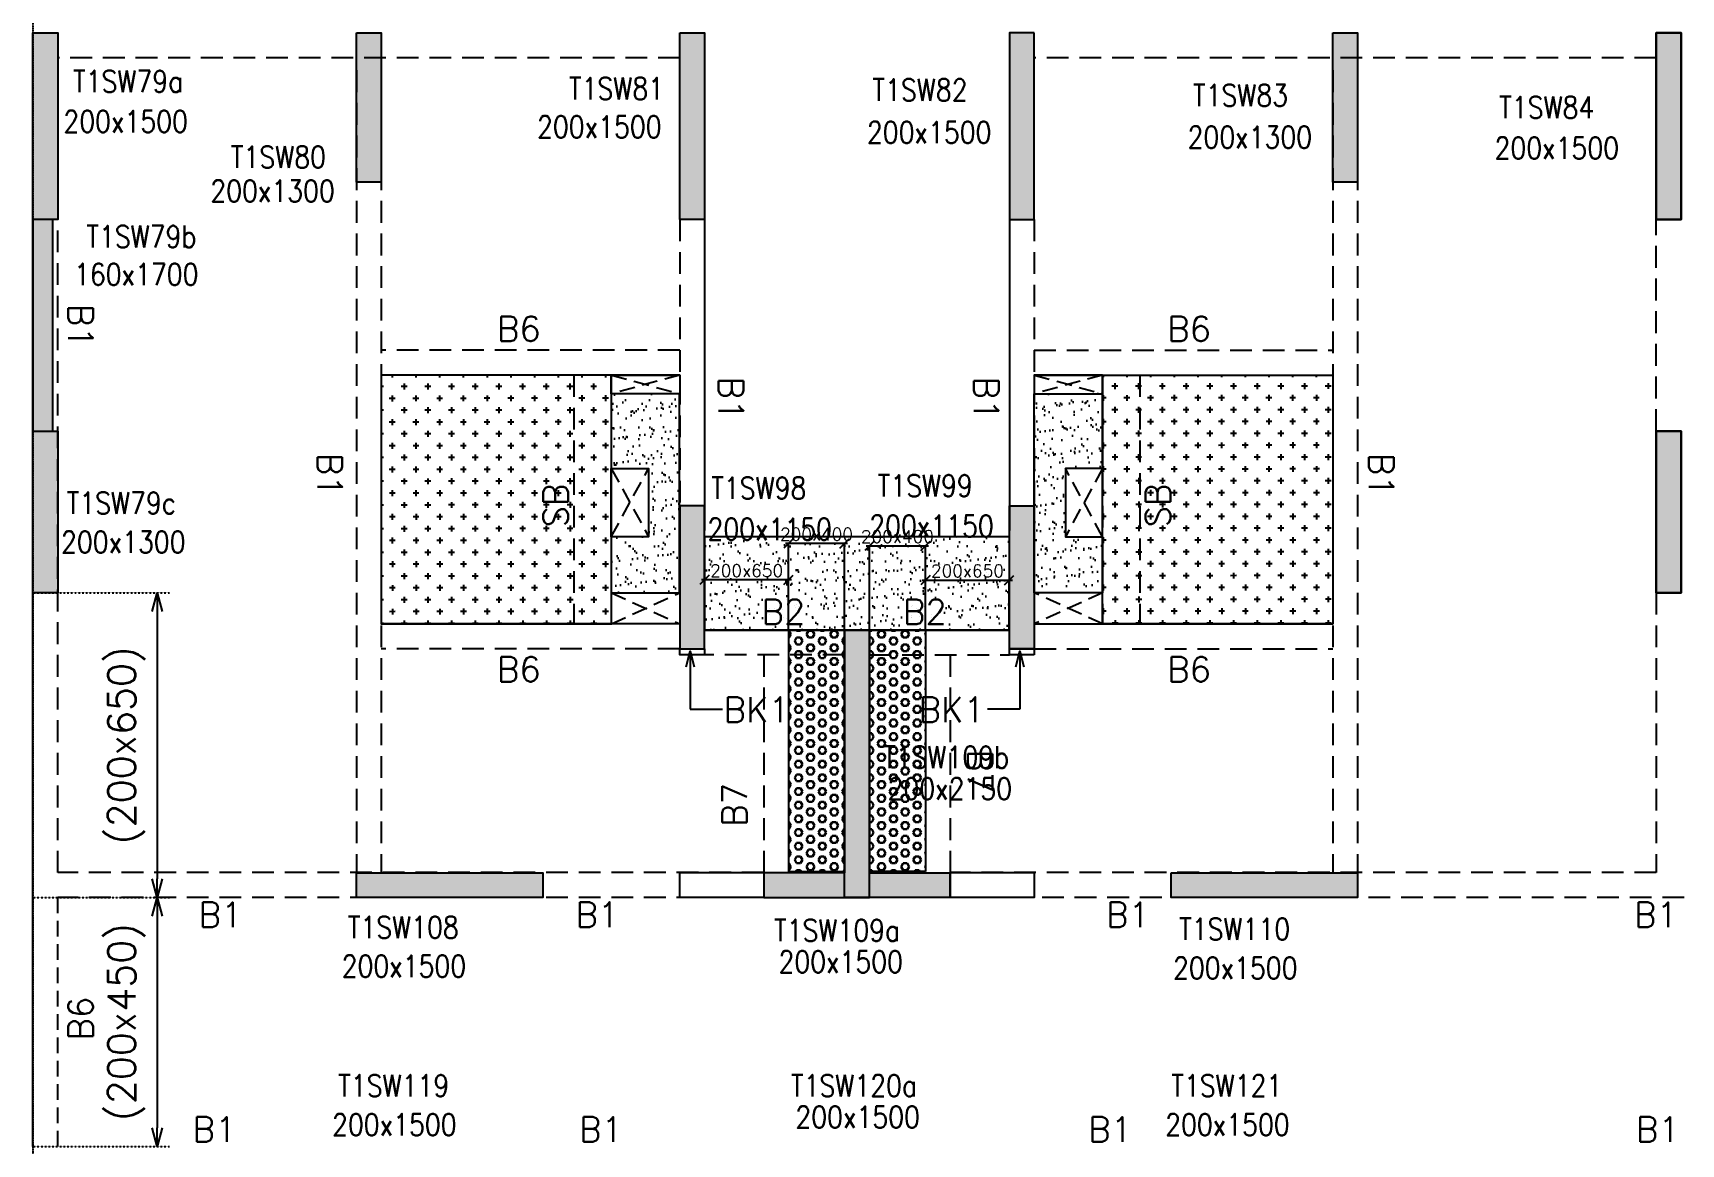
# Model space of a CAD drawing. Header units: millimetres. Extents: x 1078357 to 2594950, y -5122486 to -4636555.
# Drawn here: x 1514224 to 1527475, y -4662989 to -4654058 of the extents above; entities that cross this region are included whole.
import ezdxf

# ---------------------------------------------------------------- set-up
doc = ezdxf.new("R2010")
doc.units = ezdxf.units.MM
doc.header["$PDMODE"] = 35
for name, pattern in [('CONTINOUS', [0]), ('DOT', [0.25, 0, -0.25]), ('HIDDEN', [0.375, 0.25, -0.125]), ('New Retail block$0$CONTINOUS', [0])]:
    doc.linetypes.add(name, pattern=pattern)
doc.layers.get('0').update_dxf_attribs({"lineweight": 0})
doc.layers.get('Defpoints').update_dxf_attribs({"lineweight": 0})
for name, color, linetype, lineweight in [('A-_ANOTDIMA_D-', 6, 'Continuous', 13), ('COL. NO.', 30, 'Continuous', 25), ('COL. SIZE', 7, 'Continuous', 25), ('DIM', 9, 'Continuous', 25), ('HATCH', 8, 'Continuous', 30)]:
    doc.layers.add(name, color=color, linetype=linetype, lineweight=lineweight)
for name, color, linetype in [('B-200x325', 201, 'HIDDEN'), ('DROP SLAB', 8, 'Continuous'), ('EXPANSION JOINT', 10, 'HIDDEN'), ('NON STR. RCC WALL', 6, 'Continuous'), ('S-BEAM', 3, 'HIDDEN'), ('S-BEAM NO.', 6, 'Continuous'), ('S-COLUMN', 1, 'Continuous'), ('S-CUTOUT', 8, 'HIDDEN'), ('S-DIM', 2, 'Continuous'), ('S-SLAB-PROJECTION', 54, 'New Retail block$0$CONTINOUS'), ('SLAB FOLD', 8, 'Continuous')]:
    doc.layers.add(name, color=color, linetype=linetype)
doc.styles.add('Roman', font='romans')
doc.styles.add('ROMANS', font='romans.shx', dxfattribs={"width": 0.85})
doc.dimstyles.new('HARESH', dxfattribs={"dimtxt": 150, "dimasz": 75, "dimexe": 0, "dimexo": 0, "dimgap": 25, "dimtad": 1, "dimdec": 0, "dimdsep": 46, "dimtxsty": 'Roman', "dimblk": 'OBLIQUE', "dimcen": 225, "dimdle": 25, "dimclrd": 2, "dimclre": 2, "dimclrt": 7, "dimadec": 8, "dimazin": 1, "dimtfac": 1, "dimtdec": 0, "dimtmove": 0, "dimatfit": 0, "dimfxl": 1, "dimlwd": -1, "dimlwe": -1, "dimarcsym": 0})
pattern_1 = [(180.03079016, (-1794917.36, 9383648.555), (-95.1987999, -95.3011726), [47.625, -142.875]), (270.03079016, (-1794941.19, 9383672.35), (95.3011726, -95.1987999), [47.625, -142.875])]
pattern_2 = [(180, (1472199.53, -4472052.85), (-7e-15, -54.992613), [31.75, -63.5]), (300, (1472199.53, -4472052.85), (47.625, 27.496307), [31.75, -63.5]), (240, (1472167.78, -4472052.85), (47.625, -27.496307), [31.75, -63.5])]

# ---------------------------------------------------------------- blocks, each defined once
blk = doc.blocks.new('_Open30')
at = {"color": 0, "linetype": 'ByBlock', "lineweight": -2}
for p, q in [((-1, 0.268), (0, 0)), ((0, 0), (-1, -0.268)), ((0, 0), (-1, 0))]:
    blk.add_line(p, q, dxfattribs=at)
blk = doc.blocks.new('*D1572')
at = {"layer": 'Defpoints', "color": 0, "linetype": 'CONTINOUS', "ltscale": 0.5, "transparency": 16777216}
for p in [(1514225, -4658558, 0), (1514225, -4661008, 0), (1515222, -4661008)]:
    blk.add_point(p, dxfattribs=at)
at = {"layer": 'S-DIM', "color": 2, "linetype": 'DOT', "ltscale": 0.5, "transparency": 16777216}
for p, q in [((1514225, -4658558), (1515322, -4658558)), ((1514225, -4661008), (1515322, -4661008))]:
    blk.add_line(p, q, dxfattribs=at)
at = {"layer": 'S-DIM', "color": 2, "linetype": 'CONTINOUS', "ltscale": 0.5, "transparency": 16777216}
blk.add_line((1515222, -4658708), (1515222, -4660858), dxfattribs=at)
at = {"layer": 'S-DIM', "color": 2, "linetype": 'CONTINOUS', "ltscale": 0.5, "transparency": 16777216, "xscale": 150, "yscale": 150, "zscale": 150}
for p, rotation in [((1515222, -4658558), 90), ((1515222, -4661008), 270)]:
    blk.add_blockref('_Open30', p, dxfattribs=dict(at, rotation=rotation))
at = {"layer": 'S-DIM', "color": 7, "linetype": 'CONTINOUS', "ltscale": 0.5, "transparency": 16777216, "insert": (1514975, -4659783), "char_height": 225, "attachment_point": 5, "rotation": 90, "style": 'Roman'}
blk.add_mtext('(200x650)', dxfattribs=at)
blk = doc.blocks.new('*D1574')
at = {"layer": 'Defpoints', "color": 0, "linetype": 'CONTINOUS', "ltscale": 0.5, "transparency": 16777216}
for p in [(1514225, -4661008, 0), (1514225, -4663008, 0), (1515222, -4663008)]:
    blk.add_point(p, dxfattribs=at)
at = {"layer": 'S-DIM', "color": 2, "linetype": 'DOT', "ltscale": 0.5, "transparency": 16777216}
for p, q in [((1514225, -4661008), (1515322, -4661008)), ((1514225, -4663008), (1515322, -4663008))]:
    blk.add_line(p, q, dxfattribs=at)
at = {"layer": 'S-DIM', "color": 2, "linetype": 'CONTINOUS', "ltscale": 0.5, "transparency": 16777216}
blk.add_line((1515222, -4661158), (1515222, -4662858), dxfattribs=at)
at = {"layer": 'S-DIM', "color": 2, "linetype": 'CONTINOUS', "ltscale": 0.5, "transparency": 16777216, "xscale": 150, "yscale": 150, "zscale": 150}
for p, rotation in [((1515222, -4661008), 90), ((1515222, -4663008), 270)]:
    blk.add_blockref('_Open30', p, dxfattribs=dict(at, rotation=rotation))
at = {"layer": 'S-DIM', "color": 7, "linetype": 'CONTINOUS', "ltscale": 0.5, "transparency": 16777216, "insert": (1514975, -4662008), "char_height": 225, "attachment_point": 5, "rotation": 90, "style": 'Roman'}
blk.add_mtext('(200x450)', dxfattribs=at)
blk = doc.blocks.new('_Oblique')
at = {"color": 0, "linetype": 'ByBlock', "lineweight": -2}
blk.add_line((-0.5, -0.5), (0.5, 0.5), dxfattribs=at)
blk = doc.blocks.new('*D1223')
at = {"layer": 'Defpoints', "color": 0, "ltscale": 700, "transparency": 16777216}
for p in [(1520299, -4658162), (1520299, -4658857, 0), (1520749, -4658857, 0)]:
    blk.add_point(p, dxfattribs=at)
at = {"layer": 'DIM', "color": 2, "ltscale": 700, "transparency": 16777216}
for p, q in [((1520774, -4658162), (1520274, -4658162)), ((1520299, -4658857), (1520299, -4658162)), ((1520749, -4658857), (1520749, -4658162))]:
    blk.add_line(p, q, dxfattribs=at)
at = {"layer": 'DIM', "color": 2, "ltscale": 700, "transparency": 16777216, "xscale": 75, "yscale": 75, "zscale": 75, "rotation": 180}
blk.add_blockref('_Oblique', (1520299, -4658162), dxfattribs=at)
at = {"layer": 'DIM', "color": 2, "ltscale": 700, "transparency": 16777216, "xscale": 75, "yscale": 75, "zscale": 75}
blk.add_blockref('_Oblique', (1520749, -4658162), dxfattribs=at)
at = {"layer": 'DIM', "color": 7, "ltscale": 700, "transparency": 16777216, "insert": (1520524, -4658087), "char_height": 150, "attachment_point": 5, "style": 'Roman'}
blk.add_mtext('{\\H0.666667x;200x400}', dxfattribs=at)
blk = doc.blocks.new('*D1224')
at = {"layer": 'Defpoints', "color": 0, "ltscale": 700, "transparency": 16777216}
for p in [(1519624, -4658455), (1519624, -4658857, 0), (1520299, -4658857, 0)]:
    blk.add_point(p, dxfattribs=at)
at = {"layer": 'DIM', "color": 2, "ltscale": 700, "transparency": 16777216}
for p, q in [((1520324, -4658455), (1519599, -4658455)), ((1519624, -4658857), (1519624, -4658455)), ((1520299, -4658857), (1520299, -4658455))]:
    blk.add_line(p, q, dxfattribs=at)
at = {"layer": 'DIM', "color": 2, "ltscale": 700, "transparency": 16777216, "xscale": 75, "yscale": 75, "zscale": 75, "rotation": 180}
blk.add_blockref('_Oblique', (1519624, -4658455), dxfattribs=at)
at = {"layer": 'DIM', "color": 2, "ltscale": 700, "transparency": 16777216, "xscale": 75, "yscale": 75, "zscale": 75}
blk.add_blockref('_Oblique', (1520299, -4658455), dxfattribs=at)
at = {"layer": 'DIM', "color": 7, "ltscale": 700, "transparency": 16777216, "insert": (1519962, -4658380), "char_height": 150, "attachment_point": 5, "style": 'Roman'}
blk.add_mtext('{\\H0.666667x;200x650}', dxfattribs=at)
blk = doc.blocks.new('*D1225')
at = {"layer": 'Defpoints', "color": 0, "ltscale": 700, "transparency": 16777216}
for p in [(1521399, -4658181), (1520949, -4658857, 0), (1521399, -4658857, 0)]:
    blk.add_point(p, dxfattribs=at)
at = {"layer": 'DIM', "color": 2, "ltscale": 700, "transparency": 16777216}
for p, q in [((1520924, -4658181), (1521424, -4658181)), ((1520949, -4658857), (1520949, -4658181)), ((1521399, -4658857), (1521399, -4658181))]:
    blk.add_line(p, q, dxfattribs=at)
at = {"layer": 'DIM', "color": 2, "ltscale": 700, "transparency": 16777216, "xscale": 75, "yscale": 75, "zscale": 75, "rotation": 180}
blk.add_blockref('_Oblique', (1520949, -4658181), dxfattribs=at)
at = {"layer": 'DIM', "color": 2, "ltscale": 700, "transparency": 16777216, "xscale": 75, "yscale": 75, "zscale": 75}
blk.add_blockref('_Oblique', (1521399, -4658181), dxfattribs=at)
at = {"layer": 'DIM', "color": 7, "ltscale": 700, "transparency": 16777216, "insert": (1521174, -4658106), "char_height": 150, "attachment_point": 5, "style": 'Roman'}
blk.add_mtext('{\\H0.666667x;200x400}', dxfattribs=at)
blk = doc.blocks.new('*D1226')
at = {"layer": 'Defpoints', "color": 0, "ltscale": 700, "transparency": 16777216}
for p in [(1522074, -4658457), (1521399, -4658857, 0), (1522074, -4658857, 0)]:
    blk.add_point(p, dxfattribs=at)
at = {"layer": 'DIM', "color": 2, "ltscale": 700, "transparency": 16777216}
for p, q in [((1521374, -4658457), (1522099, -4658457)), ((1521399, -4658857), (1521399, -4658457)), ((1522074, -4658857), (1522074, -4658457))]:
    blk.add_line(p, q, dxfattribs=at)
at = {"layer": 'DIM', "color": 2, "ltscale": 700, "transparency": 16777216, "xscale": 75, "yscale": 75, "zscale": 75, "rotation": 180}
blk.add_blockref('_Oblique', (1521399, -4658457), dxfattribs=at)
at = {"layer": 'DIM', "color": 2, "ltscale": 700, "transparency": 16777216, "xscale": 75, "yscale": 75, "zscale": 75}
blk.add_blockref('_Oblique', (1522074, -4658457), dxfattribs=at)
at = {"layer": 'DIM', "color": 7, "ltscale": 700, "transparency": 16777216, "insert": (1521737, -4658382), "char_height": 150, "attachment_point": 5, "style": 'Roman'}
blk.add_mtext('{\\H0.666667x;200x650}', dxfattribs=at)
blk = doc.blocks.new('G$CD63B60BD')
at = {"layer": 'COL. NO.', "linetype": 'Continuous', "style": 'ROMANS', "width": 0.85}
for s, p in [('T1SW79a', (45047, 15424, 0)), ('T1SW81', (49034, 15366, -320)), ('T1SW82', (51474, 15355, -320)), ('T1SW83', (54051, 15312, -320)), ('T1SW84', (56513, 15214, -320)), ('T1SW80', (46316, 14815, -320)), ('T1SW79b', (45154, 14176, 0)), ('T1SW98', (50178, 12154, -320)), ('T1SW99', (51516, 12173, -320)), ('T1SW79c', (44996, 12034, 0)), ('T1SW109b', (51560, 9991, -320)), ('T1SW108', (47256, 8624, -320)), ('T1SW109a', (50683, 8599, -320)), ('T1SW110', (53940, 8609, -320)), ('T1SW119', (47179, 7351, -320)), ('T1SW120a', (50819, 7351, -320)), ('T1SW121', (53877, 7351, -320))]:
    blk.add_text(s, height=175, dxfattribs=at).set_placement(p)
at = {"layer": 'COL. SIZE', "linetype": 'Continuous', "style": 'ROMANS', "width": 0.85}
for s, p in [('200x1500', (44970, 15101, 0)), ('200x1500', (48778, 15058, -320)), ('200x1500', (51430, 15013, -320)), ('200x1300', (54008, 14975, -320)), ('200x1500', (56476, 14887, -320)), ('200x1300', (46151, 14543, -320)), ('160x1700', (45055, 13872, 0)), ('200x1150', (50148, 11824, -320)), ('200x1150', (51449, 11849, -320)), ('200x1300', (44951, 11720, 0)), ('200x2150', (51596, 9737, -320)), ('200x1500', (47207, 8311, -320)), ('200x1500', (50719, 8346, -320)), ('200x1500', (53891, 8296, -320)), ('200x1500', (47130, 7037, -320)), ('200x1500', (50855, 7098, -320)), ('200x1500', (53828, 7037, -320))]:
    blk.add_text(s, height=175, dxfattribs=at).set_placement(p)

msp = doc.modelspace()

# ---------------------------------------------------------------- hatches: boundary and pattern name
at = {"layer": 'DROP SLAB'}
h = msp.add_hatch(dxfattribs=at)
h.set_pattern_fill('CROSS', color=8, scale=15, angle=0.03079)
h.set_pattern_definition(pattern_1)
h.paths.add_polyline_path([(1518874.4, -4656808.2), (1517024.4, -4656808.2), (1517024.4, -4658808), (1518874.4, -4658808)])
h = msp.add_hatch(dxfattribs=at)
h.set_pattern_fill('CROSS', color=8, scale=15, angle=179.96921)
h.set_pattern_definition(pattern_1)
h.paths.add_polyline_path([(1522824.4, -4656808.2), (1524674.4, -4656808.2), (1524674.4, -4658808), (1522824.4, -4658808)])
at = {"layer": 'HATCH'}
h = msp.add_hatch(dxfattribs=at)
h.set_pattern_fill('AR-SAND', color=8, scale=3, angle=0.02985)
h.set_pattern_definition([(37.47015413, (-3512609.39, 18701550.84), (-4.72361136, 146.8264517), [0, -115.824, 0, -129.54, 0, -123.825]), (7.4701541, (-3512609.39, 18701550.84), (134.9689868, 214.9772528), [0, -62.484, 0, -104.394, 0, -40.005]), (327.4701541, (-3512703.11, 18701550.89), (237.2979035, 0.3075449), [0, -38.1, 0, -137.16, 0, -179.07]), (317.4701541, (-3512703.11, 18701550.9), (229.1017424, 66.759465), [0, -19.05, 0, -89.916, 0, -102.87])])
h.paths.add_polyline_path([(1519423.6, -4656957.8), (1518873.6, -4656957.8), (1518873.6, -4657557.8), (1519173.6, -4657557.8), (1519173.6, -4658107.8), (1518873.6, -4658107.7), (1518873.6, -4658557.8), (1519423.6, -4658557.8)])
h = msp.add_hatch(dxfattribs=at)
h.set_pattern_fill('AR-SAND', color=8, scale=3, angle=179.97015)
h.set_pattern_definition([(37.47015413, (-3512608.61, 18701550.77), (-4.72361136, 146.8264517), [0, -115.824, 0, -129.54, 0, -123.825]), (7.4701541, (-3512608.61, 18701550.77), (134.9689868, 214.9772528), [0, -62.484, 0, -104.394, 0, -40.005]), (327.4701541, (-3512702.34, 18701550.82), (237.2979035, 0.3075449), [0, -38.1, 0, -137.16, 0, -179.07]), (317.4701541, (-3512702.34, 18701550.82), (229.1017424, 66.759465), [0, -19.05, 0, -89.916, 0, -102.87])])
h.paths.add_polyline_path([(1522274.3, -4656957.9), (1522824.3, -4656957.9), (1522824.3, -4657557.9), (1522524.4, -4657557.9), (1522524.4, -4658107.9), (1522824.3, -4658107.8), (1522824.3, -4658557.9), (1522274.4, -4658557.9)])
h = msp.add_hatch(dxfattribs=at)
h.set_pattern_fill('AR-SAND', color=8, scale=3, angle=179.97015)
h.set_pattern_definition([(37.4701541, (-2502183.58, 14017481.53), (-4.72361136, 146.8264517), [0, -115.824, 0, -129.54, 0, -123.825]), (7.4701541, (-2502183.58, 14017481.53), (134.9689868, 214.9772528), [0, -62.484, 0, -104.394, 0, -40.005]), (327.4701541, (-2502277.3, 14017481.57), (237.2979035, 0.3075449), [0, -38.1, 0, -137.16, 0, -179.07]), (317.4701541, (-2502277.3, 14017481.57), (229.1017424, 66.759465), [0, -19.05, 0, -89.916, 0, -102.87])])
h.paths.add_polyline_path([(1522074.4, -4658107.8), (1519624.4, -4658107.8), (1519624.7, -4658857.8), (1522074.7, -4658857.8)])
h = msp.add_hatch(dxfattribs=at)
h.set_pattern_fill('AR-SAND', color=8, scale=3, angle=179.97015)
h.set_pattern_definition([(37.4701541, (-2502183.67, 14017481.53), (-4.72361136, 146.8264517), [0, -115.824, 0, -129.54, 0, -123.825]), (7.4701541, (-2502183.67, 14017481.53), (134.9689868, 214.9772528), [0, -62.484, 0, -104.394, 0, -40.005]), (327.4701541, (-2502277.39, 14017481.57), (237.2979035, 0.3075449), [0, -38.1, 0, -137.16, 0, -179.07]), (317.4701541, (-2502277.4, 14017481.57), (229.1017424, 66.759465), [0, -19.05, 0, -89.916, 0, -102.87])])
h.paths.add_polyline_path([(1522074.6, -4658257.8), (1519624.6, -4658257.8), (1519624.6, -4658857.8), (1522074.6, -4658857.8)])
at = {"layer": 'HATCH', "ltscale": 1000}
h = msp.add_hatch(dxfattribs=at)
h.set_pattern_fill('HEX', color=8, scale=10, angle=180)
h.set_pattern_definition(pattern_2)
h.paths.add_polyline_path([(1520749.5, -4660797.2), (1520299.5, -4660797.2), (1520299.5, -4658857.9), (1520749.5, -4658857.9)])
h = msp.add_hatch(dxfattribs=at)
h.set_pattern_fill('HEX', color=8, scale=10, angle=180)
h.set_pattern_definition(pattern_2)
h.paths.add_polyline_path([(1520949.9, -4660797.2), (1521399.9, -4660797.2), (1521399.9, -4658857.9), (1520949.9, -4658857.9)])
at = {"layer": 'S-COLUMN', "lineweight": 25}
h = msp.add_hatch(color=1, dxfattribs=at)
h.dxf.hatch_style = 1
h.paths.add_polyline_path([(1514224.4, -4654057.9), (1514424.4, -4654057.9), (1514424.4, -4655557.9), (1514224.4, -4655557.9)])
h = msp.add_hatch(color=1, dxfattribs=at)
h.dxf.hatch_style = 1
h.paths.add_polyline_path([(1516824.4, -4655257.9), (1517024.4, -4655257.9), (1517024.4, -4654057.9), (1516824.4, -4654057.9)])
h = msp.add_hatch(color=1, dxfattribs=at)
h.dxf.hatch_style = 1
h.paths.add_polyline_path([(1519424.4, -4654057.9), (1519624.4, -4654057.9), (1519624.4, -4655557.9), (1519424.4, -4655557.9)])
at = {"layer": 'S-COLUMN', "lineweight": 25, "extrusion": (1.00316e-06, 1.91639e-11, 1)}
h = msp.add_hatch(color=1, dxfattribs=at)
h.dxf.hatch_style = 1
h.paths.add_polyline_path([(1522274.4, -4654057.9), (1522074.4, -4654057.9), (1522074.4, -4655557.9), (1522274.4, -4655557.9)])
at = {"layer": 'S-COLUMN', "lineweight": 25}
h = msp.add_hatch(color=1, dxfattribs=at)
h.dxf.hatch_style = 1
h.paths.add_polyline_path([(1524674.4, -4655257.9), (1524874.4, -4655257.9), (1524874.4, -4654057.9), (1524674.4, -4654057.9)])
at = {"layer": 'S-COLUMN', "lineweight": 25, "extrusion": (-1.00316e-06, 2.11765e-11, 1)}
h = msp.add_hatch(color=1, dxfattribs=at)
h.dxf.hatch_style = 1
h.paths.add_polyline_path([(1527274.4, -4654057.9), (1527474.4, -4654057.9), (1527474.4, -4655557.9), (1527274.4, -4655557.9)])
at = {"layer": 'S-COLUMN', "lineweight": 25, "extrusion": (1.00316e-06, 1.91639e-11, 1)}
h = msp.add_hatch(color=1, dxfattribs=at)
h.dxf.hatch_style = 1
h.paths.add_polyline_path([(1527474.4, -4654057.9), (1527274.4, -4654057.9), (1527274.4, -4655557.9), (1527474.4, -4655557.9)])
at = {"layer": 'S-COLUMN', "lineweight": 25, "extrusion": (-1.00316e-06, -2.11765e-11, 1)}
h = msp.add_hatch(color=1, dxfattribs=at)
h.dxf.hatch_style = 1
h.paths.add_polyline_path([(1514224.4, -4657257.8), (1514384.4, -4657257.8), (1514384.4, -4655557.7), (1514224.4, -4655557.7)])
at = {"layer": 'S-COLUMN', "lineweight": 25}
h = msp.add_hatch(color=1, dxfattribs=at)
h.dxf.hatch_style = 1
h.paths.add_polyline_path([(1514424.4, -4658557.9), (1514224.4, -4658557.9), (1514224.4, -4657257.9), (1514424.4, -4657257.9)])
at = {"layer": 'S-COLUMN', "lineweight": 25, "extrusion": (-1.00316e-06, 2.11765e-11, 1)}
h = msp.add_hatch(color=1, dxfattribs=at)
h.dxf.hatch_style = 1
h.paths.add_polyline_path([(1527274.4, -4658557.9), (1527474.4, -4658557.9), (1527474.4, -4657257.9), (1527274.4, -4657257.9)])
at = {"layer": 'S-COLUMN', "lineweight": 25, "extrusion": (1.00316e-06, 1.91639e-11, 1)}
h = msp.add_hatch(color=1, dxfattribs=at)
h.dxf.hatch_style = 1
h.paths.add_polyline_path([(1527474.4, -4658557.9), (1527274.4, -4658557.9), (1527274.4, -4657257.9), (1527474.4, -4657257.9)])
at = {"layer": 'S-COLUMN', "lineweight": 25}
h = msp.add_hatch(color=1, dxfattribs=at)
h.dxf.hatch_style = 1
h.paths.add_polyline_path([(1519424.4, -4659007.9), (1519624.4, -4659007.9), (1519624.4, -4657857.9), (1519424.4, -4657857.9)])
at = {"layer": 'S-COLUMN', "lineweight": 25, "extrusion": (1.00316e-06, 1.91639e-11, 1)}
h = msp.add_hatch(color=1, dxfattribs=at)
h.dxf.hatch_style = 1
h.paths.add_polyline_path([(1522274.4, -4659007.9), (1522074.4, -4659007.9), (1522074.4, -4657857.9), (1522274.4, -4657857.9)])
at = {"layer": 'S-COLUMN', "lineweight": 25}
h = msp.add_hatch(color=1, dxfattribs=at)
h.dxf.hatch_style = 1
h.paths.add_polyline_path([(1520749.4, -4660807.9), (1520099.4, -4660807.9), (1520099.4, -4661007.9), (1520949.4, -4661007.9), (1520949.4, -4658857.9), (1520749.4, -4658857.9)])
at = {"layer": 'S-COLUMN', "lineweight": 25, "extrusion": (1.00316e-06, 1.91639e-11, 1)}
h = msp.add_hatch(color=1, dxfattribs=at)
h.dxf.hatch_style = 1
h.paths.add_polyline_path([(1520949.4, -4660807.9), (1521599.4, -4660807.9), (1521599.4, -4661007.9), (1520749.4, -4661007.9), (1520749.4, -4658857.9), (1520949.4, -4658857.9)])
at = {"layer": 'S-COLUMN', "lineweight": 25}
h = msp.add_hatch(color=1, dxfattribs=at)
h.dxf.hatch_style = 1
h.paths.add_polyline_path([(1516824.4, -4660807.9), (1518324.4, -4660807.9), (1518324.4, -4661007.9), (1516824.4, -4661007.9)])
h = msp.add_hatch(color=1, dxfattribs=at)
h.dxf.hatch_style = 1
h.paths.add_polyline_path([(1523374.4, -4660807.9), (1524874.4, -4660807.9), (1524874.4, -4661007.9), (1523374.4, -4661007.9)])

# ---------------------------------------------------------------- linework, layer by layer
at = {"layer": 'DROP SLAB', "color": 3, "linetype": 'CONTINOUS', "ltscale": 500, "elevation": 0}
for points in [[(1518874.4, -4656808.2), (1517024.4, -4656808.2), (1517024.4, -4658808), (1518874.4, -4658808)], [(1518873.9, -4656808.1), (1519423.9, -4656808.1), (1519423.9, -4656957.9), (1518873.9, -4656957.9)], [(1522824.4, -4656808.1), (1522274.4, -4656808.1), (1522274.4, -4656957.9), (1522824.4, -4656957.9)], [(1522824.4, -4656808.2), (1524674.4, -4656808.2), (1524674.4, -4658808), (1522824.4, -4658808)], [(1518874.3, -4657557.8), (1519174.3, -4657557.8), (1519174.3, -4658107.8), (1518874.3, -4658107.8)], [(1522824.4, -4657557.9), (1522524.4, -4657557.9), (1522524.4, -4658107.9), (1522824.4, -4658107.9)], [(1518874.4, -4658557.9), (1519424.2, -4658557.9), (1519424.2, -4658807.9), (1518874.4, -4658807.9)], [(1522824.4, -4658557.9), (1522274.5, -4658557.9), (1522274.5, -4658807.9), (1522824.4, -4658807.9)]]:
    msp.add_lwpolyline(points, close=True, dxfattribs=at)
at = {"layer": 'EXPANSION JOINT'}
msp.add_line((1514224.6, -4651317.9, 0), (1514224.6, -4671650.4, 0), dxfattribs=at)
msp.add_line((1514224.6, -4651317.9, 0), (1514224.6, -4671650.4, 0), dxfattribs=at)
at = {"layer": 'NON STR. RCC WALL', "elevation": 0}
for points in [[(1519424.4, -4660807.8), (1520099.4, -4660807.8), (1520099.4, -4661007.8), (1519424.4, -4661007.8)], [(1521599.4, -4660807.8), (1522274.4, -4660807.8), (1522274.4, -4661007.8), (1521599.4, -4661007.8)]]:
    msp.add_lwpolyline(points, close=True, dxfattribs=at)
at = {"layer": 'S-BEAM', "linetype": 'HIDDEN', "ltscale": 700}
for p, q in [((1519424.6, -4654257.8, 0), (1514424.6, -4654257.8, 0)), ((1516824.6, -4654357.9, 0), (1516824.6, -4660807.8, 0)), ((1517024.6, -4654357.9, 0), (1517024.6, -4660807.8, 0)), ((1527274.6, -4654257.9, 0), (1522274.6, -4654257.9, 0)), ((1524674.6, -4654357.9, 0), (1524674.6, -4660807.8, 0)), ((1524874.6, -4654357.9, 0), (1524874.6, -4660807.8, 0)), ((1514424.6, -4660807.8, 0), (1514424.6, -4655557.8, 0)), ((1519424.6, -4655557.8, 0), (1519424.6, -4658057.9, 0)), ((1522274.6, -4655557.8, 0), (1522274.6, -4658057.9, 0)), ((1527274.6, -4657257.8, 0), (1527274.6, -4655557.8, 0)), ((1518573.9, -4656808.2, 0), (1518573.9, -4658808, 0)), ((1522824.2, -4656808.1, 0), (1522824.2, -4658807.9, 0)), ((1523124.2, -4656808.1, 0), (1523124.2, -4658807.9, 0)), ((1527274.6, -4658557.9, 0), (1527274.6, -4660807.8, 0)), ((1520749.6, -4659057.8, 0), (1519624.6, -4659057.8, 0)), ((1520949.6, -4659057.8, 0), (1522074.6, -4659057.8, 0)), ((1520099.4, -4660807.8, 0), (1514424.6, -4660807.8, 0)), ((1527274.6, -4660807.8, 0), (1521599.4, -4660807.8, 0)), ((1520099.4, -4661007.8, 0), (1514424.6, -4661007.8, 0)), ((1533799.4, -4661007.8, 0), (1521599.4, -4661007.8, 0))]:
    msp.add_line(p, q, dxfattribs=at)
at = {"layer": 'S-BEAM', "linetype": 'CONTINOUS', "ltscale": 700}
for p, q in [((1514224.6, -4661007.9, 0), (1514224.6, -4655557.8, 0)), ((1519624.6, -4655557.8, 0), (1519624.6, -4658057.9, 0)), ((1522074.6, -4655557.8, 0), (1522074.6, -4658057.9, 0)), ((1514224.6, -4658057.9, 0), (1514224.6, -4658057.9, 0)), ((1522074.6, -4658857.8, 0), (1519624.6, -4658857.8, 0))]:
    msp.add_line(p, q, dxfattribs=at)
at = {"layer": 'S-BEAM', "ltscale": 700}
for p, q in [((1519424.4, -4656608.2, 0), (1517024.4, -4656608.2, 0)), ((1522274.3, -4656608.2, 0), (1524674.3, -4656608.2, 0)), ((1514224.6, -4657857.9, 0), (1514224.6, -4657857.9, 0)), ((1519424.2, -4659008, 0), (1517024.4, -4659008, 0)), ((1522274.5, -4659008, 0), (1524674.3, -4659008, 0)), ((1520099.2, -4659057.9, 0), (1520099.2, -4660807.9, 0)), ((1521599.5, -4659057.9, 0), (1521599.5, -4660807.9, 0))]:
    msp.add_line(p, q, dxfattribs=at)
at = {"layer": 'S-BEAM', "linetype": 'Continuous', "ltscale": 700}
for p, q in [((1519424.4, -4656808.2, 0), (1517024.4, -4656808.2, 0)), ((1522274.3, -4656808.2, 0), (1524674.3, -4656808.2, 0)), ((1519424.2, -4658808, 0), (1517024.4, -4658808, 0)), ((1522274.5, -4658808, 0), (1524674.3, -4658808, 0)), ((1520299.2, -4659057.9, 0), (1520299.2, -4660797.3, 0)), ((1521399.5, -4659057.9, 0), (1521399.5, -4660797.3, 0))]:
    msp.add_line(p, q, dxfattribs=at)
at = {"layer": 'S-BEAM', "linetype": 'ByBlock', "ltscale": 700}
msp.add_line((1518873.9, -4656808.2, 0), (1518873.9, -4658808, 0), dxfattribs=at)
at = {"layer": 'S-BEAM', "linetype": 'Continuous', "ltscale": 500}
msp.add_line((1514224.6, -4663007.9, 0), (1514224.6, -4661007.9, 0), dxfattribs=at)
at = {"layer": 'S-BEAM', "linetype": 'HIDDEN', "ltscale": 500}
msp.add_line((1514424.6, -4663007.9, 0), (1514424.6, -4661007.8, 0), dxfattribs=at)
at = {"layer": 'S-BEAM', "linetype": 'Continuous', "ltscale": 700, "elevation": 0}
for points in [[(1519624.6, -4659058.1), (1519424.6, -4659058.1), (1519424.6, -4659007.9), (1519624.6, -4659007.9)], [(1522274.6, -4659058.1), (1522074.6, -4659058.1), (1522074.6, -4659007.9), (1522274.6, -4659007.9)]]:
    msp.add_lwpolyline(points, close=True, dxfattribs=at)
at = {"layer": 'S-COLUMN', "color": 1, "lineweight": 25, "elevation": 0}
for points in [[(1514224.4, -4654057.9), (1514424.4, -4654057.9), (1514424.4, -4655557.9), (1514224.4, -4655557.9)], [(1516824.4, -4654057.9), (1517024.4, -4654057.9), (1517024.4, -4655257.9), (1516824.4, -4655257.9)], [(1519424.4, -4654057.9), (1519624.4, -4654057.9), (1519624.4, -4655557.9), (1519424.4, -4655557.9)], [(1524674.4, -4654057.9), (1524874.4, -4654057.9), (1524874.4, -4655257.9), (1524674.4, -4655257.9)], [(1514424.4, -4658557.9), (1514224.4, -4658557.9), (1514224.4, -4657257.9), (1514424.4, -4657257.9)], [(1519424.4, -4659007.9), (1519624.4, -4659007.9), (1519624.4, -4657857.9), (1519424.4, -4657857.9)], [(1516824.4, -4660807.9), (1518324.4, -4660807.9), (1518324.4, -4661007.9), (1516824.4, -4661007.9)], [(1523374.4, -4660807.9), (1524874.4, -4660807.9), (1524874.4, -4661007.9), (1523374.4, -4661007.9)]]:
    msp.add_lwpolyline(points, close=True, dxfattribs=at)
at = {"layer": 'S-COLUMN', "color": 1, "lineweight": 25, "extrusion": (1.00316e-06, 1.91639e-11, 1), "elevation": 1.5}
for points in [[(1522274.4, -4654057.9), (1522074.4, -4654057.9), (1522074.4, -4655557.9), (1522274.4, -4655557.9)], [(1527474.4, -4654057.9), (1527274.4, -4654057.9), (1527274.4, -4655557.9), (1527474.4, -4655557.9)], [(1527474.4, -4658557.9), (1527274.4, -4658557.9), (1527274.4, -4657257.9), (1527474.4, -4657257.9)], [(1522274.4, -4659007.9), (1522074.4, -4659007.9), (1522074.4, -4657857.9), (1522274.4, -4657857.9)]]:
    msp.add_lwpolyline(points, close=True, dxfattribs=at)
at = {"layer": 'S-COLUMN', "color": 1, "lineweight": 25, "extrusion": (-1.00316e-06, 2.11765e-11, 1), "elevation": -1.5}
for points in [[(1527274.4, -4654057.9), (1527474.4, -4654057.9), (1527474.4, -4655557.9), (1527274.4, -4655557.9)], [(1527274.4, -4658557.9), (1527474.4, -4658557.9), (1527474.4, -4657257.9), (1527274.4, -4657257.9)]]:
    msp.add_lwpolyline(points, close=True, dxfattribs=at)
at = {"layer": 'S-COLUMN', "color": 1, "lineweight": 25, "extrusion": (-1.00316e-06, -2.11765e-11, 1), "elevation": -1.5}
msp.add_lwpolyline([(1514224.4, -4657257.8), (1514384.4, -4657257.8), (1514384.4, -4655557.7), (1514224.4, -4655557.7)], close=True, dxfattribs=at)
at = {"layer": 'S-COLUMN', "color": 1, "lineweight": 25, "elevation": 0}
msp.add_lwpolyline([(1520749.4, -4660807.9), (1520099.4, -4660807.9), (1520099.4, -4661007.9), (1520949.4, -4661007.9), (1520949.4, -4658857.9), (1520749.4, -4658857.9), (1520749.4, -4660807.9)], dxfattribs=at)
at = {"layer": 'S-COLUMN', "color": 1, "lineweight": 25, "extrusion": (1.00316e-06, 1.91639e-11, 1), "elevation": 1.5}
msp.add_lwpolyline([(1520949.4, -4660807.9), (1521599.4, -4660807.9), (1521599.4, -4661007.9), (1520749.4, -4661007.9), (1520749.4, -4658857.9), (1520949.4, -4658857.9), (1520949.4, -4660807.9)], dxfattribs=at)
at = {"layer": 'S-CUTOUT', "ltscale": 500}
for p, q in [((1519423.9, -4656807.9, 0), (1518873.9, -4656957.9, 0)), ((1518874.8, -4656808.1, 0), (1519423.9, -4656957.9, 0)), ((1522274.4, -4656807.9), (1522824.4, -4656957.9, 0)), ((1522823.5, -4656808.1, 0), (1522274.4, -4656957.9, 0)), ((1518874.2, -4657557.8, 0), (1519174.3, -4658107.8, 0)), ((1518874.2, -4658107.8, 0), (1519174.3, -4657557.8, 0)), ((1522824.4, -4657557.9), (1522524.4, -4658107.9)), ((1522824.4, -4658107.9), (1522524.4, -4657557.9)), ((1518874.4, -4658557.9), (1519424.2, -4658807.9, 0)), ((1518874.4, -4658807.9, 0), (1519424.4, -4658557.9)), ((1522824.4, -4658807.9, 0), (1522274.4, -4658557.9)), ((1522824.4, -4658557.9), (1522274.5, -4658807.9, 0))]:
    msp.add_line(p, q, dxfattribs=at)
at = {"layer": 'S-SLAB-PROJECTION', "elevation": 0}
msp.add_lwpolyline([(1522074.4, -4658107.8), (1519624.4, -4658107.8), (1519624.7, -4658857.8), (1522074.7, -4658857.8)], close=True, dxfattribs=at)
at = {"layer": 'SLAB FOLD', "color": 8, "ltscale": 1000, "elevation": 0}
for points in [[(1519423.6, -4656957.8), (1518873.6, -4656957.8), (1518873.6, -4657557.8), (1519173.6, -4657557.8), (1519173.6, -4658107.8), (1518873.6, -4658107.7), (1518873.6, -4658557.8), (1519423.6, -4658557.8), (1519423.6, -4656957.8)], [(1522274.3, -4656957.9), (1522824.3, -4656957.9), (1522824.3, -4657557.9), (1522524.4, -4657557.9), (1522524.4, -4658107.9), (1522824.3, -4658107.8), (1522824.3, -4658557.9), (1522274.4, -4658557.9), (1522274.3, -4656957.9)]]:
    msp.add_lwpolyline(points, dxfattribs=at)
for points in [[(1520299.4, -4660797.2), (1520749.4, -4660797.2), (1520749.4, -4658857.9), (1520299.4, -4658857.9)], [(1521399.7, -4660797.2), (1520949.5, -4660797.2), (1520949.5, -4658857.9), (1521399.7, -4658857.9)]]:
    msp.add_lwpolyline(points, close=True, dxfattribs=at)

# ---------------------------------------------------------------- block references
at = {"layer": 'A-_ANOTDIMA_D-', "color": 2, "ltscale": 700}
msp.add_blockref('G$CD63B60BD', (1469499.4, -4669957.9, 0), dxfattribs=at)

# ---------------------------------------------------------------- texts
at = {"layer": 'B-200x325', "linetype": 'Continuous', "ltscale": 700, "style": 'ROMANS'}
for rotation, p in [(0.00055, (1517954.8, -4656536.1, -2.7)), (359.99866, (1523343.8, -4656536.1, -2.7)), (0.00055, (1517954.8, -4659273.2, -2.7)), (359.99866, (1523343.8, -4659273.2, -2.7))]:
    msp.add_text('B6', height=200, rotation=rotation, dxfattribs=at).set_placement(p)
at = {"layer": 'S-BEAM NO.', "linetype": 'HIDDEN', "ltscale": 500, "style": 'ROMANS'}
for s, rotation, p in [('B1', 269.99906, (1514507.8, -4656236.2, -2.7)), ('B1', 269.99906, (1519737.2, -4656820, -2.7)), ('B1', 269.99906, (1521788.5, -4656820, -2.7)), ('B1', 269.99906, (1516510.7, -4657432.8, -2.7)), ('B1', 269.99906, (1524965, -4657432.8, -2.7)), ('B1', 359.99906, (1515556.7, -4661245, -2.7)), ('B1', 359.99906, (1518586.6, -4661244.9, -2.7)), ('B1', 359.99906, (1522852.1, -4661245, -2.7)), ('B1', 359.99906, (1527097.1, -4661245, -2.7)), ('B6', 90, (1514708.5, -4662157, -2.7)), ('B1', 0.00094, (1515508.1, -4662970.6, -2.7)), ('B1', 0.00094, (1518615.4, -4662970.6, -2.7)), ('B1', 0.00094, (1522708.5, -4662970.6, -2.7)), ('B1', 0.00094, (1527112, -4662970.6, -2.7))]:
    msp.add_text(s, height=200, rotation=rotation, dxfattribs=at).set_placement(p)
at = {"layer": 'S-BEAM NO.', "linetype": 'Continuous', "ltscale": 700, "style": 'ROMANS'}
for s, rotation, p in [('SB', 90.00094, (1518527.1, -4658032.5, -2.7)), ('SB', 90.00094, (1523368.9, -4658032.2, -2.7)), ('BK1', 359.99906, (1519777.7, -4659597, -2.7)), ('BK1', 0.00094, (1521345.7, -4659597, -2.7)), ('B7', 269.99866, (1521739.4, -4659817.4, -2.7)), ('B7', 90.00094, (1519964.4, -4660437.6, -2.7))]:
    msp.add_text(s, height=200, rotation=rotation, dxfattribs=at).set_placement(p)
at = {"layer": 'S-BEAM NO.', "linetype": 'Continuous', "ltscale": 500, "style": 'ROMANS'}
for p in [(1520082.5, -4658810.7, -2.7), (1521219.2, -4658810.7, -2.7)]:
    msp.add_text('B2', height=200, dxfattribs=at).set_placement(p)

# ---------------------------------------------------------------- dimensions: what is measured, and where the dimension line sits
at = {"layer": 'DIM', "ltscale": 700}
for base, p1, p2, picture, middle in [((1520299.1, -4658162.3, 0), (1520749.2, -4658857.3, 0), (1520299.1, -4658857.3, 0), '*D1223', (1520524.1, -4658162.3, 0)), ((1521399.3, -4658180.6, 0), (1520949.2, -4658857.3, 0), (1521399.3, -4658857.3, 0), '*D1225', (1521174.3, -4658180.6, 0))]:
    dim = msp.add_linear_dim(base=base, p1=p1, p2=p2, text='{\\H0.666667x;200x400}', dimstyle='HARESH', override={"dimtxsty": 'Roman'}, dxfattribs=at)
    dim.commit()
    dim.dimension.update_dxf_attribs({"geometry": picture, "text_midpoint": middle, "dimtype": 160})
for base, p1, p2, picture, middle in [((1519624.4, -4658455.2, 0), (1520299.1, -4658857.3, 0), (1519624.4, -4658857.3, 0), '*D1224', (1519961.7, -4658380.2, 0)), ((1522074.2, -4658457.3, 0), (1521399.3, -4658857.3, 0), (1522074.2, -4658857.3, 0), '*D1226', (1521736.8, -4658382.3, 0))]:
    dim = msp.add_linear_dim(base=base, p1=p1, p2=p2, text='{\\H0.666667x;200x650}', dimstyle='HARESH', override={"dimtxsty": 'Roman', "dimtmove": 1}, dxfattribs=at)
    dim.commit()
    dim.dimension.update_dxf_attribs({"geometry": picture, "text_midpoint": middle})
at = {"layer": 'S-DIM', "linetype": 'CONTINOUS', "ltscale": 0.5}
for base, p1, p2, text, picture, middle in [((1515221.7, -4661007.8, 0), (1514224.6, -4658557.8, 0), (1514224.6, -4661007.8, 0), '(200x650)', '*D1572', (1514975.3, -4659782.8, 0)), ((1515221.7, -4663007.9, 0), (1514224.6, -4661007.9, 0), (1514224.6, -4663007.9, 0), '(200x450)', '*D1574', (1514975.3, -4662007.9, 0))]:
    dim = msp.add_linear_dim(base=base, p1=p1, p2=p2, angle=90, text=text, dimstyle='HARESH', override={"dimtxt": 225, "dimasz": 150, "dimexe": 100, "dimgap": 75, "dimtxsty": 'Roman', "dimblk1": 'Open30', "dimblk2": 'Open30', "dimsah": 1, "dimdle": 1, "dimfxl": 500, "dimarcsym": 1}, dxfattribs=at)
    dim.commit()
    dim.dimension.update_dxf_attribs({"geometry": picture, "text_midpoint": middle})

# ---------------------------------------------------------------- leaders
at = {"layer": 'S-BEAM NO.', "linetype": 'Continuous', "ltscale": 700}
for points in [[(1519508.1, -4659027.8, 0), (1519508.1, -4659494.7, 0), (1519767, -4659494.7, 0)], [(1522158.1, -4659027.8, 0), (1522158.1, -4659494.7, 0), (1521899.3, -4659494.7, 0)]]:
    msp.add_leader(points, dimstyle='HARESH', override={"dimasz": 125, "dimgap": 25, "dimtad": 0, "dimldrblk": 'Open30'}, dxfattribs=at)

doc.saveas('drawing.dxf')
